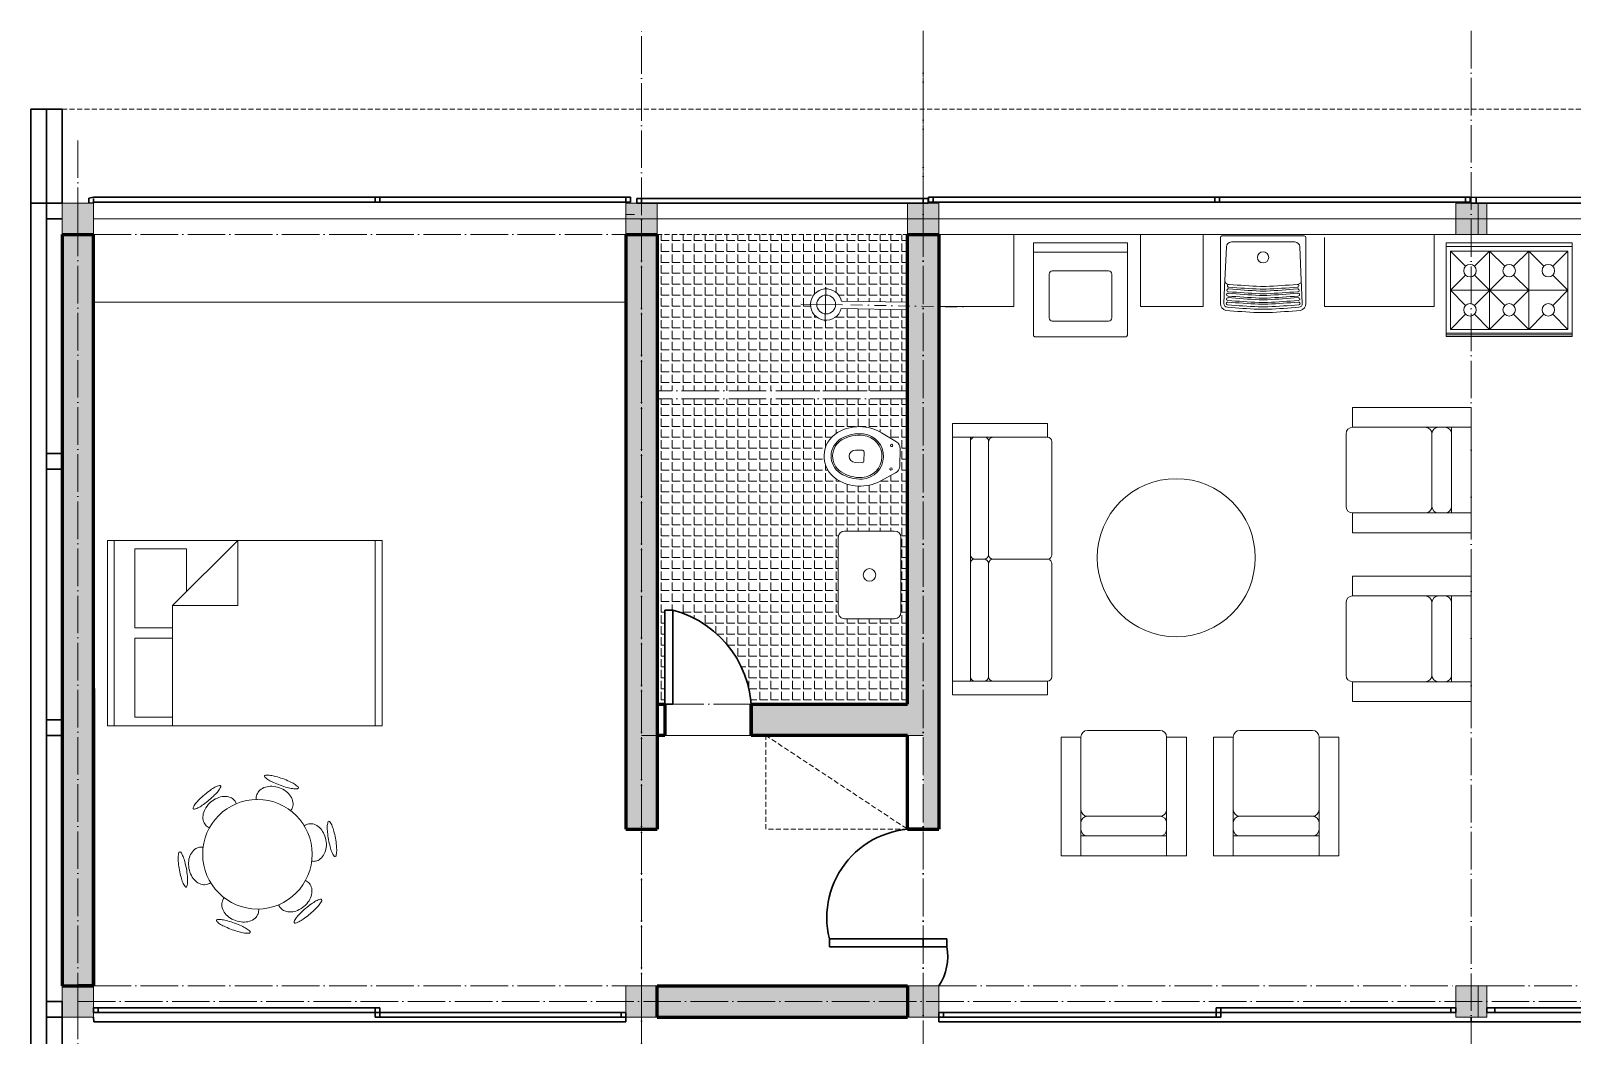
# Model space of a CAD drawing. Header units: millimetres. Extents: x 1561430 to 1571060, y 2338741 to 2341810.
# Drawn here: x 1565281 to 1566265, y 2339992 to 2340634 of the extents above; entities that cross this region are included whole.
import ezdxf

# ---------------------------------------------------------------- set-up
doc = ezdxf.new("R2010")
doc.units = ezdxf.units.MM
for name, pattern in [('ACAD_ISO04W100', [30, 24, -3, 0, -3]), ('HIDDEN2', [4.7625, 3.175, -1.5875]), ('TRAÇOPONTO', [1, 0.5, -0.25, 0, -0.25])]:
    doc.linetypes.add(name, pattern=pattern)
doc.layers.get('0').update_dxf_attribs({"lineweight": 9})
for name, color, linetype, lineweight in [('EIXOS', 251, 'ACAD_ISO04W100', 9), ('HACH_SÓLIDA', 252, 'Continuous', 9), ('LINHA FINA', 1, 'Continuous', 9), ('LINHA GROSSA', 6, 'Continuous', 60), ('LINHA MÉDIA', 3, 'Continuous', 30), ('MOBILIARIO', 13, 'Continuous', 9), ('Mobiliário', 15, 'Continuous', 9), ('PROJEÇÃO', 30, 'HIDDEN2', 9)]:
    doc.layers.add(name, color=color, linetype=linetype, lineweight=lineweight)
doc.layers.add('HACH_LINHAS', color=8, linetype='Continuous')
pattern_1 = [(0, (10201, 1963.714), (55.88, 25.4), [381, -50.8, 127, -25.4]), (0, (10234.783, 1976.414), (-25.4, 33.782), [76.2, -8.382, 152.4, -19.05]), (0, (10213.701, 1985.304), (132.08, 17.018), [203.2, -35.56, 101.6, -25.4])]
pattern_2 = [(90, (10201, 1963.7), (-304.8, 304.8), [304.8, -304.8]), (90, (10251.8, 1963.7), (-304.8, 304.8), [304.8, -304.8]), (90, (10302.6, 1963.7), (-304.8, 304.8), [304.8, -304.8]), (90, (10353.4, 1963.7), (-304.8, 304.8), [304.8, -304.8]), (90, (10404.2, 1963.7), (-304.8, 304.8), [304.8, -304.8]), (90, (10455, 1963.7), (-304.8, 304.8), [304.8, -304.8]), (90, (10505.8, 1963.7), (-304.8, 304.8), [304.8, -304.8]), (0, (10201, 2268.5), (304.8, -304.8), [304.8, -304.8]), (0, (10201, 2319.3), (304.8, -304.8), [304.8, -304.8]), (0, (10201, 2370.1), (304.8, -304.8), [304.8, -304.8]), (0, (10201, 2420.9), (304.8, -304.8), [304.8, -304.8]), (0, (10201, 2471.7), (304.8, -304.8), [304.8, -304.8]), (0, (10201, 2522.5), (304.8, -304.8), [304.8, -304.8]), (0, (10201, 2573.3), (304.8, -304.8), [304.8, -304.8])]

# ---------------------------------------------------------------- blocks, each defined once
blk = doc.blocks.new('poltrona 80')
for p, q in [((156682.21, -26880.45), (156636, -26880.45)), ((156682.45, -26880.45), (156636, -26880.45)), ((156619.2, -26960.45), (156619.2, -26884.65)), ((156631.8, -26884.65), (156619.2, -26884.65)), ((156631.8, -26960.45), (156631.8, -26884.65)), ((156686.59, -26960.45), (156686.59, -26884.65)), ((156699.2, -26884.65), (156686.59, -26884.65)), ((156699.2, -26960.45), (156699.2, -26884.65)), ((156631.8, -26943.64), (156631.8, -26939.44)), ((156682.39, -26935.24), (156636, -26935.24)), ((156686.59, -26943.64), (156686.59, -26939.44)), ((156686.59, -26943.63), (156686.59, -26939.44)), ((156682.39, -26947.83), (156636, -26947.83)), ((156699.2, -26960.45), (156619.2, -26960.45))]:
    blk.add_line(p, q)
blk.add_lwpolyline([(156631.8, -26947.84), (156686.59, -26947.84)])
for centre, start, end in [((156636, -26884.65), 90, 180), ((156682.39, -26884.65), 0, 90), ((156636, -26931.04), 180, 270), ((156636, -26931.04), 180, 270), ((156682.39, -26931.04), 270, 0), ((156636, -26939.44), 90, 180), ((156682.39, -26939.44), 0, 90), ((156636, -26943.64), 180, 270), ((156682.39, -26943.63), 270, 0)]:
    blk.add_arc(centre, 4.2, start, end)
blk = doc.blocks.new('sofa 300')
for p, q in [((0, 300), (-105, 300)), ((-105, 285), (-105, 300)), ((0, 0), (0, 300)), ((-110, 239.7), (-110, 280)), ((-110, 260), (-110, 280)), ((-110, 154.8), (-110, 279.7)), ((-110, 154.7), (-110, 279.7)), ((-45, 285), (-105, 285)), ((0, 285), (-105, 285)), ((-40, 154.9), (-40, 280.3)), ((-40, 260.2), (-40, 280)), ((0, 285), (-35, 285)), ((-20, 15), (-20, 285)), ((-20, 260), (-20, 280)), ((-20, 154.7), (-20, 279.7)), ((-110, 20.1), (-110, 145.2)), ((-110, 20.1), (-110, 145.2)), ((-105, 150), (-106.4, 150)), ((-44.9, 150), (-104.9, 150)), ((-44.9, 150), (-104.9, 150)), ((-40, 19.6), (-40, 145)), ((-25, 149.9), (-35, 149.9)), ((-24, 149.8), (-25, 149.9)), ((-20, 20.1), (-20, 145.2)), ((0, 0), (0, 30.1)), ((-20, 15), (-105, 15.1)), ((-105, 0), (-105, 15.1)), ((0, 0), (-105, 0)), ((-20, 15), (-20, 15.1)), ((-20, 15), (0, 15))]:
    blk.add_line(p, q)
for centre, start, end in [((-105, 280), 90, 180), ((-45, 280), 0, 90), ((-35, 280), 90, 180), ((-25, 280), 0, 90), ((-105, 154.8), 180, 253.8665), ((-45, 155), 270, 0), ((-35, 154.9), 180, 270), ((-25, 154.7), 282.0533, 0), ((-105, 145.2), 106.1335, 180), ((-45, 145), 0, 90), ((-35, 145), 90, 180), ((-25, 144.9), 0, 90), ((-105, 20.1), 180, 270), ((-45, 20.2), 270, 0), ((-35, 19.6), 180, 246.5874), ((-25, 19.9), 270, 0)]:
    blk.add_arc(centre, 5, start, end)
blk = doc.blocks.new('RECTANG')
for p, q in [((1, 1), (0, 1)), ((0, 1), (0, 0)), ((1, 0), (1, 1)), ((0, 0), (1, 0))]:
    blk.add_line(p, q)
blk = doc.blocks.new('Cama de casal-PB')
for p, q in [((-0.6858, 1.9812), (0.6858, 1.9812)), ((-0.2032, 0.4826), (-0.6858, 0.9652)), ((0.6858, 0.0508), (-0.6858, 0.0508))]:
    blk.add_line(p, q)
for points in [[(-0.6858, 0.9652), (-0.2032, 0.9652), (-0.2032, 0.4826), (0.6858, 0.4826)], [(-0.3048, 0.5842), (-0.6223, 0.5842), (-0.6223, 0.2032), (-0.0381, 0.2032), (-0.0381, 0.4826)], [(0.0381, 0.4826), (0.0381, 0.2032), (0.6223, 0.2032), (0.6223, 0.4826)]]:
    blk.add_lwpolyline(points)
at = {"xscale": 2.032, "yscale": 1.3716, "zscale": 2.032, "rotation": 270}
blk.add_blockref('RECTANG', (-0.6858, 2.032), dxfattribs=at)
blk = doc.blocks.new('Vaso01-PB')
for points in [[(-5.59, 0, 0), (5.59, 0, 0)], [(-9.94, -2.53, 0), (-15.4, -12.13, 0)], [(9.94, -2.53, 0), (15.4, -12.13, 0)], [(-4, -28.5, 0), (-4, -24, 0)], [(-3, -23, 0), (3, -23, 0)], [(4, -28.5, 0), (4, -24, 0)]]:
    blk.add_polyline3d(points)
for centre, radius, start, end in [((-5.59, -5), 5, 90.09591, 150.36487), ((5.59, -5), 5, 29.63513, 89.90409), ((-7.5, -5.5), 0.75, 90, 270), ((-7.5, -5.5), 0.75, 270, 90), ((7.5, -5.5), 0.75, 90, 270), ((7.5, -5.5), 0.75, 270, 90), ((8.5, -25.73), 27.5, 150.36476, 211.78792), ((0, -24.97), 14.47, 5.15423, 174.84577), ((0, -24.97), 13.47, 5.15422, 174.84578), ((-8.5, -25.73), 27.5, 328.21244, 29.63485), ((8.5, -25.73), 23, 174.84552, 211.78669), ((8.5, -25.73), 22, 174.84745, 211.79051), ((-3, -24), 1, 89.10976, 180.01537), ((0, -28.5), 4, 180, 0), ((3, -24), 1, 0.00133, 89.99867), ((-8.5, -25.73), 22, 328.20949, 5.15255), ((-8.5, -25.73), 23, 328.21331, 5.15448), ((0, -31), 13, 211.78875, 328.21125), ((0, -31), 12, 211.78864, 328.21136), ((0, -31), 17.5, 211.78851, 328.21149)]:
    blk.add_arc(centre, radius, start, end)
blk = doc.blocks.new('Pia01-PB')
for p, q in [((-28.01, -4.04), (-28.01, -36.04)), ((-24.01, -0.04), (23.99, -0.04)), ((27.99, -36.04), (27.99, -4.04)), ((-24.01, -40.04), (23.99, -40.04))]:
    blk.add_line(p, q)
blk.add_circle((-0.01, -20.04), 4)
for centre, start, end in [((-24.01, -4.04), 90, 180), ((23.99, -4.04), 360, 90), ((-24.01, -36.04), 180, 270), ((23.99, -36.04), 270, 360)]:
    blk.add_arc(centre, 4, start, end)
blk = doc.blocks.new('Mesa6Lug-PB')
for points in [[(18.8, 156.1, 0.086763), (19.6, 160.7, 0.127849), (17.9, 167.3, 0.106203), (12.5, 173.4, 0.08531), (4.9, 177.2, 0.074769), (-4.6, 178.7, 0.074769), (-14.2, 177.2, 0.08531), (-21.8, 173.4, 0.106203), (-27.1, 167.3, 0.127849), (-28.9, 160.7, 0.115384), (-27.5, 154.7, 0.115384)], [(-49.6, 141, 0.086763), (-53.1, 144, 0.127849), (-59.7, 145.8, 0.106203), (-67.7, 144.2, 0.08531), (-74.8, 139.6, 0.074769), (-80.8, 132, 0.074769), (-84.4, 123, 0.08531), (-84.8, 114.5, 0.106203), (-82.2, 106.8, 0.127849), (-77.4, 102, 0.115384), (-71.5, 100.2, 0.115384)], [(66, 104.4, 0.086763), (70.4, 106, 0.127849), (75.3, 110.8, 0.106203), (77.9, 118.5, 0.08531), (77.4, 127, 0.074769), (73.9, 136, 0.074769), (67.9, 143.6, 0.08531), (60.8, 148.2, 0.106203), (52.8, 149.8, 0.127849), (46.2, 148, 0.115384), (41.7, 143.8, 0.115384)], [(-70.7, 74.2, 0.086763), (-75.1, 72.6, 0.127849), (-79.9, 67.9, 0.106203), (-82.5, 60.1, 0.08531), (-82.1, 51.7, 0.074769), (-78.5, 42.7, 0.074769), (-72.5, 35.1, 0.08531), (-65.4, 30.5, 0.106203), (-57.4, 28.9, 0.127849), (-50.8, 30.7, 0.115384), (-46.3, 34.9, 0.115384)], [(44.9, 37.7, 0.086763), (48.5, 34.7, 0.127849), (55.1, 32.9, 0.106203), (63.1, 34.5, 0.08531), (70.2, 39.1, 0.074769), (76.2, 46.7, 0.074769), (79.7, 55.7, 0.08531), (80.2, 64.1, 0.106203), (77.6, 71.9, 0.127849), (72.7, 76.7, 0.115384), (66.8, 78.4, 0.115384)], [(-23.4, 22.6, 0.086763), (-24.2, 18, 0.127849), (-22.5, 11.4, 0.106203), (-17.1, 5.3, 0.08531), (-9.6, 1.4, 0.074769), (0, 0, 0.074769), (9.6, 1.4, 0.08531), (17.1, 5.3, 0.106203), (22.5, 11.4, 0.127849), (24.2, 18, 0.115384), (22.8, 24, 0.115384)]]:
    blk.add_lwpolyline(points, format="xyb")
for points in [[(-4.6, 191, 0.020325), (-14.1, 190.6, 0.028236), (-20.8, 189.7, 0.062357), (-26.7, 187.7, 0.289583), (-27.5, 186.5, 0.289583), (-26.7, 185.3, 0.062357), (-20.8, 183.3, 0.028236), (-14.1, 182.4, 0.020325), (-4.6, 182, 0.020325), (4.8, 182.4, 0.028236), (11.5, 183.3, 0.062357), (17.5, 185.3, 0.289583), (18.3, 186.5, 0.289583), (17.5, 187.7, 0.062357), (11.5, 189.7, 0.028236), (4.8, 190.6, 0.020325)], [(84.6, 142.2, 0.020325), (79.5, 150.2, 0.028236), (75.3, 155.5, 0.062357), (70.7, 159.7, 0.289583), (69.2, 159.7, 0.289583), (68.6, 158.5, 0.062357), (69.8, 152.3, 0.028236), (72.4, 146, 0.020325), (76.8, 137.7, 0.020325), (81.8, 129.7, 0.028236), (86, 124.3, 0.062357), (90.7, 120.2, 0.289583), (92.1, 120.1, 0.289583), (92.8, 121.4, 0.062357), (91.5, 127.5, 0.028236), (89, 133.8, 0.020325)], [(-91.5, 138.2, 0.020325), (-95.9, 129.8, 0.028236), (-98.5, 123.5, 0.062357), (-99.7, 117.4, 0.289583), (-99.1, 116.1, 0.289583), (-97.6, 116.2, 0.062357), (-93, 120.3, 0.028236), (-88.8, 125.7, 0.020325), (-83.7, 133.7, 0.020325), (-79.3, 142, 0.028236), (-76.8, 148.3, 0.062357), (-75.5, 154.4, 0.289583), (-76.2, 155.7, 0.289583), (-77.6, 155.7, 0.062357), (-82.3, 151.5, 0.028236), (-86.5, 146.1, 0.020325)], [(86.9, 40.5, 0.020325), (91.3, 48.9, 0.028236), (93.8, 55.2, 0.062357), (95.1, 61.3, 0.289583), (94.4, 62.6, 0.289583), (93, 62.5, 0.062357), (88.3, 58.4, 0.028236), (84.1, 53, 0.020325), (79.1, 45, 0.020325), (74.7, 36.6, 0.028236), (72.1, 30.3, 0.062357), (70.9, 24.2, 0.289583), (71.5, 22.9, 0.289583), (73, 23, 0.062357), (77.7, 27.2, 0.028236), (81.8, 32.5, 0.020325)], [(-89.2, 36.5, 0.020325), (-84.1, 28.5, 0.028236), (-80, 23.1, 0.062357), (-75.3, 19, 0.289583), (-73.9, 18.9, 0.289583), (-73.2, 20.2, 0.062357), (-74.5, 26.3, 0.028236), (-77, 32.6, 0.020325), (-81.4, 41, 0.020325), (-86.5, 49, 0.028236), (-90.6, 54.4, 0.062357), (-95.3, 58.5, 0.289583), (-96.7, 58.6, 0.289583), (-97.4, 57.3, 0.062357), (-96.1, 51.2, 0.028236), (-93.6, 44.9, 0.020325)], [(0, -12.3, 0.020325), (9.4, -11.9, 0.028236), (16.2, -11, 0.062357), (22.1, -9.1, 0.289583), (22.9, -7.8, 0.289583), (22.1, -6.6, 0.062357), (16.2, -4.6, 0.028236), (9.4, -3.7, 0.020325), (0, -3.3, 0.020325), (-9.4, -3.7, 0.028236), (-16.2, -4.6, 0.062357), (-22.1, -6.6, 0.289583), (-22.9, -7.8, 0.289583), (-22.1, -9.1, 0.062357), (-16.2, -11, 0.028236), (-9.4, -11.9, 0.020325)]]:
    blk.add_lwpolyline(points, format="xyb", close=True)
blk.add_circle((-2.3, 89.3), 70)
blk = doc.blocks.new('Chuveiro-PB')
for p, q in [((54.39, 10.79), (54.39, -10.79)), ((43.6, 0), (70.18, 0))]:
    blk.add_line(p, q)
at = {"linetype": 'ByBlock'}
for p, q in [((2, 2.4), (44.29, 2.4)), ((2, -2.4), (2, 2.4)), ((44.29, -2.4), (2, -2.4))]:
    blk.add_line(p, q, dxfattribs=at)
at = {"color": 252, "linetype": 'TRAÇOPONTO', "ltscale": 15}
blk.add_line((38.31, 0), (-34.14, 0), dxfattribs=at)
blk.add_circle((54, 0), 6)
at = {"linetype": 'ByBlock'}
blk.add_arc((54, 0), 10, 193.88654, 166.11346, dxfattribs=at)
blk = doc.blocks.new('Fogão04-PB')
for p, q in [((40.25, 30.66), (-40.25, 30.66)), ((-40.25, 30.66), (-40.25, -29.34)), ((40.25, 30.66), (40.25, -29.34)), ((40.25, 30.66), (40.25, -29.34)), ((40.25, 28.16), (-40.25, 28.16)), ((-37.5, 25.3), (-37.5, -24.7)), ((37.5, 25.3), (-37.5, 25.3)), ((-37.5, 25.3), (-27.83, 15.62)), ((-22.17, 15.62), (-12.5, 25.3)), ((-12.5, 25.3), (-12.5, -24.7)), ((-12.5, 25.3), (-2.83, 15.62)), ((12.5, 25.3), (2.83, 15.62)), ((12.5, 25.3), (12.5, -24.7)), ((12.5, 25.3), (12.5, -24.7)), ((12.5, 25.3), (22.17, 15.62)), ((37.5, 25.3), (27.83, 15.62)), ((37.5, 25.3), (37.5, -24.7)), ((-37.5, 0.3), (-27.83, 9.97)), ((-2.83, 9.97), (-22.17, -9.38)), ((-22.17, 9.97), (-2.83, -9.38)), ((2.83, 9.97), (12.5, 0.3)), ((27.83, 9.97), (37.5, 0.3)), ((37.5, 0.3), (-37.5, 0.3)), ((-27.83, -9.38), (-37.5, 0.3)), ((12.5, 0.3), (2.83, -9.38)), ((37.5, 0.3), (27.83, -9.38)), ((-27.83, -15.03), (-37.5, -24.7)), ((-12.5, -24.7), (-22.17, -15.03)), ((-2.83, -15.03), (-12.5, -24.7)), ((2.83, -15.03), (12.5, -24.7)), ((22.17, -15.03), (12.5, -24.7)), ((27.83, -15.03), (37.5, -24.7)), ((40.25, -27.2), (-40.25, -27.2)), ((40.25, -28.2), (-40.25, -28.2)), ((40.25, -29.34), (-40.25, -29.34)), ((37.5, -24.7), (-37.5, -24.7))]:
    blk.add_line(p, q)
for centre in [(-25, 12.8), (0, 12.8), (25, 12.8), (-25, -12.2), (0, -12.2), (25, -12.2)]:
    blk.add_circle(centre, 4)
blk = doc.blocks.new('Máq-Lavar02-PB')
for p, q in [((30, 50.1), (-30, 50.1)), ((-30, 50.1), (-30, -8.9)), ((30, -8.9), (30, 50.1)), ((-30, 44.1), (30, 44.1)), ((-20, 30.1), (-20, 2.1)), ((18, 32.1), (-18, 32.1)), ((20, 2.1), (20, 30.1)), ((-18, 0.1), (18, 0.1)), ((-29, -9.9), (29, -9.9))]:
    blk.add_line(p, q)
for centre, radius, start, end in [((-18, 30.1), 2, 90, 180), ((18, 30.1), 2, 0, 90), ((-18, 2.1), 2, 180, 270), ((18, 2.1), 2, 270, 0), ((-29, -8.9), 1, 180, 270), ((29, -8.9), 1, 270, 0)]:
    blk.add_arc(centre, radius, start, end)
blk = doc.blocks.new('Tanque02-PB')
for p, q in [((-27.69, -43.28), (-27.69, -1.05)), ((-26.69, -0.05), (25.91, -0.05)), ((-23.83, -6.9), (-24.77, -28.5)), ((-20.69, -3.89), (19.91, -3.89)), ((23.06, -6.9), (24, -28.5)), ((26.91, -43.28), (26.91, -1.05)), ((-24.96, -32.83), (-24.76, -28.22)), ((24.18, -32.83), (23.98, -28.22)), ((-24.96, -32.83), (-25.41, -43.14)), ((-22.06, -31.01), (-22.62, -30.96)), ((-2.68, -38), (-0.39, -38)), ((-2.56, -36.96), (-0.39, -36.96)), ((-2.37, -35.23), (-0.39, -35.23)), ((-2.24, -34.05), (-0.39, -34.05)), ((-2.05, -32.32), (-0.39, -32.32)), ((1.27, -32.32), (-0.39, -32.32)), ((1.46, -34.05), (-0.39, -34.05)), ((1.59, -35.23), (-0.39, -35.23)), ((1.78, -36.96), (-0.39, -36.96)), ((1.9, -38), (-0.39, -38)), ((21.28, -31.01), (21.84, -30.96)), ((24.18, -32.83), (24.63, -43.14)), ((-3.89, -49), (-0.37, -49)), ((-3.66, -46.89), (-0.37, -46.89)), ((-3.49, -45.33), (-0.39, -45.33)), ((-3.3, -43.61), (-0.39, -43.61)), ((-3.18, -42.52), (-0.39, -42.52)), ((-2.98, -40.77), (-0.39, -40.77)), ((-2.87, -39.72), (-0.39, -39.72)), ((2.88, -46.89), (-0.4, -46.89)), ((3.11, -49), (-0.4, -49)), ((2.09, -39.72), (-0.39, -39.72)), ((2.2, -40.77), (-0.39, -40.77)), ((2.4, -42.52), (-0.39, -42.52)), ((2.52, -43.61), (-0.39, -43.61)), ((2.71, -45.33), (-0.39, -45.33))]:
    blk.add_line(p, q)
for centre, radius, start, end in [((-26.69, -1.05), 1, 90, 180), ((-20.69, -7.04), 3.15, 90, 177.50846), ((19.91, -7.04), 3.15, 2.49154, 90), ((25.91, -1.05), 1, 0, 90), ((-0.39, -13.73), 3.58, 90, 270), ((-0.39, -13.73), 3.58, 270, 90), ((-22.42, -28.61), 2.36, 177.50846, 264.99534), ((21.64, -28.61), 2.36, 275.00466, 2.49154), ((-22.83, -37.54), 0.898, 69.82092, 280.88009), ((-22.61, -34.77), 0.9, 69.46501, 281.236), ((-22.35, -31.86), 0.893, 97.87451, 279.63935), ((29.97, 608.72), 649.28, 265.3505, 267.10115), ((29.97, 608.72), 647.54, 265.3505, 267.1103), ((29.97, 608.72), 646.5, 265.3505, 267.11586), ((29.97, 608.72), 644.76, 265.3505, 267.12509), ((29.97, 608.72), 643.57, 265.3505, 267.13146), ((29.97, 608.72), 641.84, 265.3505, 267.14088), ((-30.75, 608.72), 641.84, 272.85912, 274.6495), ((-30.75, 608.72), 643.57, 272.86854, 274.6495), ((-30.75, 608.72), 644.76, 272.87491, 274.6495), ((-30.75, 608.72), 646.5, 272.88414, 274.6495), ((-30.75, 608.72), 647.54, 272.8897, 274.6495), ((-30.75, 608.72), 649.28, 272.89885, 274.6495), ((21.57, -31.86), 0.893, 260.36065, 82.12549), ((21.83, -34.77), 0.9, 258.764, 110.53499), ((22.05, -37.54), 0.898, 259.11991, 110.17908), ((-23.17, -43.23), 4.52, 179.45329, 257.40843), ((-23.05, -43.24), 2.36, 177.50846, 265.3505), ((29.97, 608.72), 658.59, 265.28579, 267.05276), ((-23.09, -43.17), 0.867, 82.27369, 268.42731), ((-22.95, -40.33), 0.889, 76.44679, 274.25421), ((29.97, 608.72), 656.47, 265.3505, 267.06364), ((29.97, 608.72), 654.91, 265.3505, 267.07172), ((29.97, 608.72), 653.18, 265.3505, 267.08071), ((29.97, 608.72), 652.08, 265.3505, 267.08643), ((29.97, 608.72), 650.32, 265.3505, 267.09563), ((-30.75, 608.72), 650.32, 272.90437, 274.6495), ((-30.75, 608.72), 652.08, 272.91357, 274.6495), ((-30.75, 608.72), 653.18, 272.91929, 274.6495), ((-30.75, 608.72), 654.91, 272.92828, 274.6495), ((-30.75, 608.72), 656.47, 272.93636, 274.6495), ((-30.75, 608.72), 658.59, 272.94724, 274.71421), ((22.18, -40.33), 0.889, 265.74579, 103.55321), ((22.32, -43.17), 0.867, 271.57269, 97.72631), ((22.27, -43.24), 2.36, 274.6495, 2.49154), ((22.39, -43.23), 4.52, 282.59157, 0.54671)]:
    blk.add_arc(centre, radius, start, end)

msp = doc.modelspace()

# ---------------------------------------------------------------- hatches: boundary and pattern name
at = {"layer": 'EIXOS'}
h = msp.add_hatch(dxfattribs=at)
h.set_pattern_fill('AR-PARQ1', color=256)
h.set_pattern_definition(pattern_2)
h.paths.add_polyline_path([(1566211, 2340513.71), (1566211, 2340523.71), (1566201, 2340523.71), (1566191, 2340523.71), (1566191, 2340513.71), (1566191, 2340503.71), (1566211, 2340503.71)])
at = {"layer": 'HACH_LINHAS'}
h = msp.add_hatch(color=256, dxfattribs=at)
h.dxf.hatch_style = 1
h.paths.add_polyline_path([(1565321, 2340503.71), (1565311, 2340503.71), (1565311, 2340023.71), (1565321, 2340023.71)])
h.paths.add_polyline_path([(1565311, 2340503.71), (1565301, 2340503.71), (1565301, 2340023.71), (1565311, 2340023.71)])
h.paths.add_polyline_path([(1565671, 2340503.71), (1565661, 2340503.71), (1565661, 2340123.71), (1565671, 2340123.71)])
h.paths.add_polyline_path([(1565681, 2340503.71), (1565671, 2340503.71), (1565671, 2340183.71), (1565681, 2340183.71)])
h.paths.add_polyline_path([(1565851, 2340457.73), (1565841, 2340457.92), (1565841, 2340203.71), (1565741, 2340203.71, -0.037262), (1565741, 2340193.71), (1565741, 2340183.71), (1565841, 2340183.71), (1565851, 2340183.71)])
h.paths.add_polyline_path([(1565861, 2340457.54), (1565851, 2340457.73), (1565851, 2340123.71), (1565861, 2340123.71)])
h.paths.add_polyline_path([(1565851, 2340503.71), (1565841, 2340503.71), (1565841, 2340457.92), (1565851, 2340457.73)])
h.paths.add_polyline_path([(1565861, 2340503.71), (1565851, 2340503.71), (1565851, 2340457.73), (1565861, 2340457.54)])
h = msp.add_hatch(color=256, dxfattribs=at)
h.dxf.hatch_style = 1
h.paths.add_polyline_path([(1565681, 2340183.71), (1565671, 2340183.71), (1565671, 2340123.71), (1565681, 2340123.71)])
h = msp.add_hatch(color=256, dxfattribs=at)
h.dxf.hatch_style = 1
h.paths.add_polyline_path([(1565841, 2340023.71), (1565681, 2340023.71), (1565681, 2340013.71), (1565841, 2340013.71)])
h.paths.add_polyline_path([(1565841, 2340013.71), (1565681, 2340013.71), (1565681, 2340003.71), (1565841, 2340003.71)])
h.paths.add_polyline_path([(1566741, 2340013.71), (1566581, 2340013.71), (1566581, 2340003.71), (1566741, 2340003.71)])
h.paths.add_polyline_path([(1566741, 2340023.71), (1566581, 2340023.71), (1566581, 2340013.71), (1566741, 2340013.71)])
at = {"layer": 'HACH_SÓLIDA'}
h = msp.add_hatch(color=256, dxfattribs=at)
h.dxf.hatch_style = 1
h.paths.add_polyline_path([(1565311, 2340513.71), (1565311, 2340523.71), (1565301, 2340523.71), (1565301, 2340513.71), (1565301, 2340503.71), (1565311, 2340503.71)])
h.paths.add_polyline_path([(1565321, 2340513.71), (1565321, 2340523.71), (1565311, 2340523.71), (1565311, 2340513.71), (1565311, 2340503.71), (1565321, 2340503.71)])
h.paths.add_polyline_path([(1565671, 2340523.71), (1565668, 2340523.71), (1565661, 2340523.71), (1565661, 2340513.71), (1565661, 2340503.71), (1565671, 2340503.71)])
h.paths.add_polyline_path([(1565681, 2340513.71), (1565681, 2340523.71), (1565671, 2340523.71), (1565671, 2340503.71), (1565681, 2340503.71)])
h.paths.add_polyline_path([(1565311, 2340013.71), (1565311, 2340023.71), (1565301, 2340023.71), (1565301, 2340013.71), (1565301, 2340003.71), (1565311, 2340003.71)])
h = msp.add_hatch(dxfattribs=at)
h.set_pattern_fill('AR-RROOF', color=256)
h.set_pattern_definition(pattern_1)
h.paths.add_polyline_path([(1565671, 2340513.71), (1565661, 2340513.71), (1565661, 2340503.71), (1565671, 2340503.71)])
h.paths.add_polyline_path([(1565681, 2340513.71), (1565671, 2340513.71), (1565671, 2340503.71), (1565681, 2340503.71)])
h.paths.add_polyline_path([(1565671, 2340523.71), (1565668, 2340523.71), (1565661, 2340523.71), (1565661, 2340513.71), (1565671, 2340513.71)])
h = msp.add_hatch(dxfattribs=at)
h.set_pattern_fill('AR-RROOF', color=256)
h.set_pattern_definition(pattern_1)
h.paths.add_polyline_path([(1565671, 2340513.71), (1565661, 2340513.71), (1565661, 2340503.71), (1565671, 2340503.71)])
h.paths.add_polyline_path([(1565681, 2340513.71), (1565671, 2340513.71), (1565671, 2340503.71), (1565681, 2340503.71)])
h.paths.add_polyline_path([(1565671, 2340523.71), (1565668, 2340523.71), (1565661, 2340523.71), (1565661, 2340513.71), (1565671, 2340513.71)])
h = msp.add_hatch(dxfattribs=at)
h.set_pattern_fill('AR-RROOF', color=256)
h.set_pattern_definition(pattern_1)
h.paths.add_polyline_path([(1565671, 2340523.71), (1565661, 2340523.71), (1565661, 2340513.71), (1565671, 2340513.71)])
h.paths.add_polyline_path([(1565681, 2340513.71), (1565671, 2340513.71), (1565671, 2340503.71), (1565681, 2340503.71)])
h.paths.add_polyline_path([(1565671, 2340513.71), (1565661, 2340513.71), (1565661, 2340503.71), (1565671, 2340503.71)])
h = msp.add_hatch(dxfattribs=at)
h.set_pattern_fill('AR-RROOF', color=256)
h.set_pattern_definition(pattern_1)
h.paths.add_polyline_path([(1565671, 2340513.71), (1565661, 2340513.71), (1565661, 2340503.71), (1565671, 2340503.71)])
h.paths.add_polyline_path([(1565681, 2340513.71), (1565671, 2340513.71), (1565671, 2340503.71), (1565681, 2340503.71)])
h.paths.add_polyline_path([(1565671, 2340523.71), (1565668, 2340523.71), (1565661, 2340523.71), (1565661, 2340513.71), (1565671, 2340513.71)])
h = msp.add_hatch(dxfattribs=at)
h.set_pattern_fill('AR-RROOF', color=256)
h.set_pattern_definition(pattern_1)
h.paths.add_polyline_path([(1565671, 2340523.71), (1565668, 2340523.71), (1565661, 2340523.71), (1565661, 2340513.71), (1565671, 2340513.71)])
h = msp.add_hatch(dxfattribs=at)
h.set_pattern_fill('AR-PARQ1', color=256)
h.set_pattern_definition(pattern_2)
h.paths.add_polyline_path([(1565851, 2340523.71), (1565841, 2340523.71), (1565841, 2340513.71), (1565851, 2340513.71)])
h.paths.add_polyline_path([(1565851, 2340513.71), (1565841, 2340513.71), (1565841, 2340503.71), (1565851, 2340503.71)])
h.paths.add_polyline_path([(1565861, 2340513.71), (1565851, 2340513.71), (1565851, 2340503.71), (1565861, 2340503.71)])
h.paths.add_polyline_path([(1565861, 2340523.71), (1565851, 2340523.71), (1565851, 2340513.71), (1565861, 2340513.71)])
h.paths.add_polyline_path([(1565671, 2340523.71), (1565668, 2340523.71), (1565661, 2340523.71), (1565661, 2340513.71), (1565671, 2340513.71)])
h.paths.add_polyline_path([(1565681, 2340023.71), (1565671, 2340023.71), (1565671, 2340013.71), (1565681, 2340013.71)])
h.paths.add_polyline_path([(1565681, 2340013.71), (1565671, 2340013.71), (1565671, 2340003.71), (1565681, 2340003.71)])
h.paths.add_polyline_path([(1565671, 2340013.71), (1565661, 2340013.71), (1565661, 2340003.71), (1565671, 2340003.71)])
h.paths.add_polyline_path([(1565671, 2340023.71), (1565661, 2340023.71), (1565661, 2340013.71), (1565671, 2340013.71)])
h.paths.add_polyline_path([(1565851, 2340023.71), (1565841, 2340023.71), (1565841, 2340013.71), (1565851, 2340013.71)])
h.paths.add_polyline_path([(1565861, 2340023.71), (1565851, 2340023.71), (1565851, 2340013.71), (1565861, 2340013.71)])
h.paths.add_polyline_path([(1565861, 2340013.71), (1565851, 2340013.71), (1565851, 2340003.71), (1565861, 2340003.71), (1565861, 2340006.71)])
h.paths.add_polyline_path([(1565851, 2340013.71), (1565841, 2340013.71), (1565841, 2340003.71), (1565851, 2340003.71)])
h.paths.add_polyline_path([(1566211, 2340023.71), (1566201, 2340023.71), (1566201, 2340013.71), (1566211, 2340013.71)])
h.paths.add_polyline_path([(1566201, 2340023.71), (1566191, 2340023.71), (1566191, 2340013.71), (1566201, 2340013.71)])
h.paths.add_polyline_path([(1566201, 2340006.71), (1566191, 2340006.71), (1566191, 2340003.71), (1566201, 2340003.71)])
h.paths.add_polyline_path([(1566201, 2340013.71), (1566191, 2340013.71), (1566191, 2340009.71), (1566201, 2340009.71)])
h = msp.add_hatch(color=256, dxfattribs=at)
h.dxf.hatch_style = 1
h.paths.add_polyline_path([(1565681, 2340023.71), (1565671, 2340023.71), (1565671, 2340013.71), (1565681, 2340013.71)])
h.paths.add_polyline_path([(1565671, 2340023.71), (1565661, 2340023.71), (1565661, 2340013.71), (1565671, 2340013.71)])
h.paths.add_polyline_path([(1565671, 2340013.71), (1565661, 2340013.71), (1565661, 2340003.71), (1565671, 2340003.71)])
h.paths.add_polyline_path([(1565681, 2340013.71), (1565671, 2340013.71), (1565671, 2340003.71), (1565681, 2340003.71)])
h.paths.add_polyline_path([(1565851, 2340013.71), (1565841, 2340013.71), (1565841, 2340003.71), (1565851, 2340003.71)])
h.paths.add_polyline_path([(1565851, 2340023.71), (1565841, 2340023.71), (1565841, 2340013.71), (1565851, 2340013.71)])
h.paths.add_polyline_path([(1565861, 2340023.71), (1565851, 2340023.71), (1565851, 2340013.71), (1565861, 2340013.71)])
h.paths.add_polyline_path([(1565861, 2340006.71), (1565861, 2340013.71), (1565851, 2340013.71), (1565851, 2340003.71), (1565861, 2340003.71)])
h.paths.add_polyline_path([(1566211, 2340023.71), (1566201, 2340023.71), (1566201, 2340013.71), (1566211, 2340013.71)])
h.paths.add_polyline_path([(1566211, 2340013.71), (1566201, 2340013.71), (1566201, 2340003.71), (1566211, 2340003.71)])
h.paths.add_polyline_path([(1566201, 2340013.71), (1566191, 2340013.71), (1566191, 2340003.71), (1566201, 2340003.71)])
h.paths.add_polyline_path([(1566201, 2340023.71), (1566191, 2340023.71), (1566191, 2340013.71), (1566201, 2340013.71)])
h.paths.add_polyline_path([(1566571, 2340023.71), (1566561, 2340023.71), (1566561, 2340013.71), (1566571, 2340013.71)])
h.paths.add_polyline_path([(1566581, 2340023.71), (1566571, 2340023.71), (1566571, 2340013.71), (1566581, 2340013.71)])
h.paths.add_polyline_path([(1566581, 2340013.71), (1566571, 2340013.71), (1566571, 2340003.71), (1566581, 2340003.71)])
h.paths.add_polyline_path([(1566571, 2340013.71), (1566561, 2340013.71), (1566561, 2340003.71), (1566571, 2340003.71)])
h.paths.add_polyline_path([(1566751, 2340013.71), (1566741, 2340013.71), (1566741, 2340003.71), (1566751, 2340003.71)])
h.paths.add_polyline_path([(1566761, 2340006.71), (1566761, 2340013.71), (1566751, 2340013.71), (1566751, 2340003.71), (1566761, 2340003.71)])
h.paths.add_polyline_path([(1566761, 2340023.71), (1566751, 2340023.71), (1566751, 2340013.71), (1566761, 2340013.71)])
h.paths.add_polyline_path([(1566751, 2340023.71), (1566741, 2340023.71), (1566741, 2340013.71), (1566751, 2340013.71)])
h.paths.add_polyline_path([(1567111, 2340023.71), (1567101, 2340023.71), (1567101, 2340013.71), (1567111, 2340013.71)])
h.paths.add_polyline_path([(1567111, 2340013.71), (1567101, 2340013.71), (1567101, 2340003.71), (1567111, 2340003.71)])
h.paths.add_polyline_path([(1567121, 2340013.71), (1567121, 2340023.71), (1567111, 2340023.71), (1567111, 2340013.71), (1567111, 2340003.71), (1567121, 2340003.71)])
h.paths.add_polyline_path([(1567121, 2340523.71), (1567111, 2340523.71), (1567111, 2340513.71), (1567121, 2340513.71)])
h.paths.add_polyline_path([(1567111, 2340523.71), (1567101, 2340523.71), (1567101, 2340513.71), (1567111, 2340513.71)])
h.paths.add_polyline_path([(1567111, 2340513.71), (1567101, 2340513.71), (1567101, 2340503.71), (1567111, 2340503.71)])
h.paths.add_polyline_path([(1567121, 2340513.71), (1567111, 2340513.71), (1567111, 2340503.71), (1567121, 2340503.71)])
h.paths.add_polyline_path([(1566751, 2340523.71), (1566748, 2340523.71), (1566741, 2340523.71), (1566741, 2340513.71), (1566741, 2340503.71), (1566751, 2340503.71)])
h.paths.add_polyline_path([(1566761, 2340513.71), (1566751, 2340513.71), (1566751, 2340503.71), (1566761, 2340503.71)])
h.paths.add_polyline_path([(1566761, 2340523.71), (1566753.98, 2340523.71), (1566753.98, 2340523.4), (1566751, 2340523.71), (1566751, 2340513.71), (1566761, 2340513.71)])
h.paths.add_polyline_path([(1566581, 2340523.71), (1566571, 2340523.71), (1566571, 2340513.71), (1566581, 2340513.71)])
h.paths.add_polyline_path([(1566581, 2340513.71), (1566571, 2340513.71), (1566571, 2340503.71), (1566581, 2340503.71)])
h.paths.add_polyline_path([(1566571, 2340523.71), (1566568, 2340523.71), (1566561, 2340523.71), (1566561, 2340513.71), (1566561, 2340503.71), (1566571, 2340503.71), (1566571, 2340513.71)])
h.paths.add_polyline_path([(1566201, 2340523.71), (1566191, 2340523.71), (1566191, 2340513.71), (1566191, 2340503.71), (1566201, 2340503.71)])
h.paths.add_polyline_path([(1566211, 2340513.71), (1566201, 2340513.71), (1566201, 2340503.71), (1566211, 2340503.71)])
h.paths.add_polyline_path([(1566211, 2340523.71), (1566201, 2340523.71), (1566201, 2340513.71), (1566211, 2340513.71)])
h.paths.add_polyline_path([(1565851, 2340523.71), (1565841, 2340523.71), (1565841, 2340503.71), (1565851, 2340503.71)])
h.paths.add_polyline_path([(1565861, 2340513.71), (1565861, 2340523.71), (1565851, 2340523.71), (1565851, 2340503.71), (1565861, 2340503.71)])
h = msp.add_hatch(dxfattribs=at)
h.set_pattern_fill('ANGLE', color=256)
h.set_pattern_definition([(0, (10201.001, 1963.714), (0, 6.985), [5.08, -1.905]), (90, (10201.001, 1963.714), (-6.985, 4e-16), [5.08, -1.905])])
h.paths.add_polyline_path([(1565841, 2340398.71), (1565681, 2340398.71), (1565681, 2340203.71), (1565686, 2340203.71), (1565686, 2340263.71), (1565691, 2340263.71, -0.320465), (1565741, 2340203.71), (1565841, 2340203.71)])
h.paths.add_polyline_path([(1565796.26, 2340377.15, -0.274609), (1565824.35, 2340376.94), (1565833.81, 2340371.22, -0.269213), (1565836.22, 2340366.82), (1565835.93, 2340355.64, -0.27011), (1565833.29, 2340351.35), (1565833.29, 2340351.35), (1565823.54, 2340346.14, -0.274603), (1565795.48, 2340347.41, -0.556748)], flags=16)
h.paths.add_polyline_path([(1565798.53, 2340373.26, -0.161489), (1565812.7, 2340376.25, -0.91999), (1565811.94, 2340347.43, -0.161534), (1565797.95, 2340351.17, -0.556774)], flags=0)
h.paths.add_polyline_path([(1565799.14, 2340372.46, -0.16117), (1565812.68, 2340375.25, -0.914016), (1565811.97, 2340348.44, -0.161434), (1565798.58, 2340351.95, -0.562775)], flags=0)
h.paths.add_polyline_path([(1565800.67, 2340314.2), (1565832.67, 2340314.2, -0.414214), (1565836.67, 2340310.2), (1565836.67, 2340262.2, -0.414214), (1565832.67, 2340258.2), (1565800.67, 2340258.2, -0.414214), (1565796.67, 2340262.2), (1565796.67, 2340310.2, -0.414214)], flags=16)
h.paths.add_polyline_path([(1565807.69, 2340365.97), (1565812.19, 2340365.85, -0.40967), (1565813.16, 2340364.84), (1565813, 2340358.82, -0.414214), (1565811.98, 2340357.85), (1565811.98, 2340357.85), (1565807.48, 2340357.97, -0.999992)], flags=0)
h.paths.add_polyline_path([(1565820.67, 2340286.2, -1), (1565812.67, 2340286.2, -1)], flags=0)
h.paths.add_polyline_path([(1565829.63, 2340353.89, -1), (1565831.13, 2340353.85, -1)], flags=0)
h.paths.add_polyline_path([(1565830.03, 2340368.88, -1), (1565831.52, 2340368.84, -1)], flags=0)
h.paths.add_polyline_path([(1565798.72, 2340461.12), (1565841, 2340460.32), (1565841, 2340503.71), (1565681, 2340503.71), (1565681, 2340403.71), (1565841, 2340403.71), (1565841, 2340455.52), (1565798.63, 2340456.32, -8.211554)])
h = msp.add_hatch(color=256, dxfattribs=at)
h.dxf.hatch_style = 1
h.paths.add_polyline_path([(1565321, 2340023.71), (1565311, 2340023.71), (1565311, 2340013.71), (1565321, 2340013.71)])
h.paths.add_polyline_path([(1565321, 2340013.71), (1565311, 2340013.71), (1565311, 2340003.71), (1565321, 2340003.71)])
h = msp.add_hatch(dxfattribs=at)
h.set_pattern_fill('AR-PARQ1', color=256)
h.set_pattern_definition(pattern_2)
h.paths.add_polyline_path([(1566211, 2340023.71), (1566201, 2340023.71), (1566201, 2340013.71), (1566211, 2340013.71)])
h = msp.add_hatch(dxfattribs=at)
h.set_pattern_fill('AR-PARQ1', color=256)
h.set_pattern_definition(pattern_2)
h.paths.add_polyline_path([(1566201, 2340013.71), (1566191, 2340013.71), (1566191, 2340009.71), (1566201, 2340009.71)])
h.paths.add_polyline_path([(1566201, 2340009.71), (1566191, 2340009.71), (1566191, 2340006.71), (1566201, 2340006.71)])
h.paths.add_polyline_path([(1566201, 2340006.71), (1566191, 2340006.71), (1566191, 2340003.71), (1566201, 2340003.71)])
h.paths.add_polyline_path([(1566211, 2340006.71), (1566201, 2340006.71), (1566201, 2340003.71), (1566211, 2340003.71)])
h.paths.add_polyline_path([(1566211, 2340013.71), (1566201, 2340013.71), (1566201, 2340009.71), (1566211, 2340009.71)])
h = msp.add_hatch(dxfattribs=at)
h.set_pattern_fill('AR-PARQ1', color=256)
h.set_pattern_definition(pattern_2)
h.paths.add_polyline_path([(1566211, 2340009.71), (1566201, 2340009.71), (1566201, 2340006.71), (1566211, 2340006.71)])

# ---------------------------------------------------------------- linework, layer by layer
at = {"layer": 'EIXOS'}
for p, q in [((1565671, 2339823.71), (1565671, 2340633.71)), ((1565851, 2340513.71), (1565851, 2340633.71)), ((1565851, 2340633.71), (1565851, 2339823.71)), ((1566201, 2340633.71), (1566201, 2339593.71)), ((1565311, 2340563.71), (1565311, 2340513.71)), ((1565311, 2340563.71), (1565311, 2340513.71)), ((1565301, 2340513.71), (1565301, 2340523.71)), ((1565301, 2340523.71), (1565311, 2340523.71)), ((1565311, 2340513.71), (1565311, 2340523.71)), ((1565311, 2340523.71), (1565321, 2340523.71)), ((1565311, 2340523.71), (1565311, 2340523.71)), ((1565321, 2340523.71), (1565321, 2340513.71)), ((1565671, 2340523.71), (1565661, 2340523.71)), ((1565661, 2340523.71), (1565661, 2340513.71)), ((1565681, 2340523.71), (1565671, 2340523.71)), ((1565681, 2340513.71), (1565681, 2340523.71)), ((1565851, 2340523.71), (1565841, 2340523.71)), ((1565841, 2340523.71), (1565841, 2340503.71)), ((1565851, 2340513.71), (1565851, 2340523.71)), ((1565861, 2340523.71), (1565851, 2340523.71)), ((1565861, 2340513.71), (1565861, 2340523.71)), ((1566191, 2340513.71), (1566191, 2340523.71)), ((1566191, 2340523.71), (1566201, 2340523.71)), ((1566201, 2340523.71), (1566211, 2340523.71)), ((1566211, 2340523.71), (1566211, 2340513.71)), ((1565301, 2340503.71), (1565301, 2340513.71)), ((1565311, 2340513.71), (1565311, 2340013.71)), ((1565321, 2340513.71), (1565321, 2340503.71)), ((1565661, 2340513.71), (1565661, 2340503.71)), ((1565671, 2340513.71), (1565671, 2340013.71)), ((1565681, 2340503.71), (1565681, 2340513.71)), ((1565851, 2340513.71), (1565851, 2340013.71)), ((1565861, 2340503.71), (1565861, 2340513.71)), ((1566191, 2340503.71), (1566191, 2340513.71)), ((1566201, 2340513.71), (1566211, 2340513.71)), ((1566211, 2340513.71), (1566211, 2340503.71)), ((1565311, 2340503.71), (1565301, 2340503.71)), ((1565321, 2340503.71), (1565311, 2340503.71)), ((1565321, 2340503.71), (1565661, 2340503.71)), ((1565661, 2340503.71), (1565671, 2340503.71)), ((1565671, 2340503.71), (1565681, 2340503.71)), ((1565841, 2340503.71), (1565851, 2340503.71)), ((1565851, 2340503.71), (1565861, 2340503.71)), ((1566201, 2340503.71), (1566191, 2340503.71)), ((1566211, 2340503.71), (1566201, 2340503.71)), ((1565841, 2340403.71), (1565681, 2340403.71)), ((1565841, 2340398.71), (1565681, 2340398.71)), ((1565761, 2340403.71), (1565841, 2340403.71)), ((1565741, 2340203.71), (1565686, 2340203.71)), ((1565301, 2340013.71), (1565301, 2340023.71)), ((1565301, 2340023.71), (1565311, 2340023.71)), ((1565311, 2340013.71), (1565311, 2340023.71)), ((1565311, 2340023.71), (1565321, 2340023.71)), ((1565321, 2340023.71), (1565321, 2340013.71)), ((1565321, 2340023.71), (1565661, 2340023.71)), ((1565661, 2340013.71), (1565661, 2340023.71)), ((1565661, 2340023.71), (1565671, 2340023.71)), ((1565671, 2340013.71), (1565671, 2340023.71)), ((1565671, 2340023.71), (1565681, 2340023.71)), ((1565681, 2340023.71), (1565681, 2340013.71)), ((1565841, 2340013.71), (1565841, 2340023.71)), ((1565841, 2340023.71), (1565851, 2340023.71)), ((1565851, 2340023.71), (1565861, 2340023.71)), ((1565861, 2340023.71), (1565861, 2340013.71)), ((1565861, 2340023.71), (1566191, 2340023.71)), ((1566191, 2340013.71), (1566191, 2340023.71)), ((1566191, 2340023.71), (1566201, 2340023.71)), ((1566201, 2340013.71), (1566201, 2340023.71)), ((1566201, 2340023.71), (1566211, 2340023.71)), ((1566211, 2340023.71), (1566211, 2340013.71)), ((1566211, 2340023.71), (1566561, 2340023.71)), ((1565301, 2340003.71), (1565301, 2340013.71)), ((1565301, 2340013.71), (1565301, 2340013.71)), ((1565311, 2340013.71), (1565311, 2339913.71)), ((1565311, 2340013.71), (1567111, 2340013.71)), ((1565311, 2340013.71), (1566201, 2340013.71)), ((1565321, 2340013.71), (1565321, 2340003.71)), ((1565661, 2340003.71), (1565661, 2340013.71)), ((1565671, 2340013.71), (1565671, 2339823.71)), ((1565681, 2340013.71), (1565681, 2340003.71)), ((1565841, 2340003.71), (1565841, 2340013.71)), ((1565851, 2340013.71), (1565851, 2340003.71)), ((1565861, 2340013.71), (1565861, 2340003.71)), ((1566191, 2340003.71), (1566191, 2340013.71)), ((1566211, 2340013.71), (1566211, 2340003.71)), ((1565311, 2340003.71), (1565301, 2340003.71)), ((1565321, 2340003.71), (1565311, 2340003.71)), ((1565671, 2340003.71), (1565661, 2340003.71)), ((1565681, 2340003.71), (1565671, 2340003.71)), ((1565851, 2340003.71), (1565841, 2340003.71)), ((1565861, 2340003.71), (1565851, 2340003.71)), ((1566201, 2340003.71), (1566191, 2340003.71)), ((1566211, 2340003.71), (1566201, 2340003.71))]:
    msp.add_line(p, q, dxfattribs=at)
at = {"layer": 'HACH_SÓLIDA'}
for p, q in [((1565661, 2340513.71), (1565321, 2340513.71)), ((1565661, 2340513.71), (1567111, 2340513.71)), ((1565851, 2340183.71), (1565671, 2340183.71))]:
    msp.add_line(p, q, dxfattribs=at)
at = {"layer": 'LINHA FINA'}
for p, q in [((1565908.77, 2340457.54), (1565908.77, 2340503.71)), ((1565989.65, 2340457.54), (1565989.65, 2340503.71)), ((1566029.65, 2340457.54), (1566029.65, 2340503.71)), ((1566107.18, 2340457.54), (1566107.18, 2340501.69)), ((1566177.18, 2340457.54), (1566177.18, 2340503.71)), ((1565861, 2340457.54), (1565908.77, 2340457.54)), ((1565989.65, 2340457.54), (1566029.65, 2340457.54)), ((1566177.18, 2340457.54), (1566107.18, 2340457.54))]:
    msp.add_line(p, q, dxfattribs=at)
at = {"layer": 'LINHA GROSSA'}
for p, q in [((1565301, 2340503.71), (1565301, 2340023.71)), ((1565301, 2340503.71), (1565321, 2340503.71)), ((1565321, 2340023.71), (1565321, 2340503.71)), ((1565661, 2340503.71), (1565681, 2340503.71)), ((1565661, 2340503.71), (1565661, 2340123.71)), ((1565681, 2340503.71), (1565681, 2340123.71)), ((1565841, 2340503.71), (1565861, 2340503.71)), ((1565841, 2340203.71), (1565841, 2340503.71)), ((1565861, 2340503.71), (1565861, 2340123.71)), ((1565321, 2340213.71), (1565321, 2340023.71)), ((1565681, 2340203.71), (1565686, 2340203.71)), ((1565686, 2340203.71), (1565686, 2340183.71)), ((1565741, 2340183.71), (1565741, 2340203.71)), ((1565741, 2340203.71), (1565841, 2340203.71)), ((1565741, 2340203.71), (1565741, 2340183.71)), ((1565741, 2340203.71), (1565741, 2340183.71)), ((1565686, 2340183.71), (1565681, 2340183.71)), ((1565841, 2340183.71), (1565741, 2340183.71)), ((1565841, 2340123.71), (1565841, 2340183.71)), ((1565661, 2340123.71), (1565681, 2340123.71)), ((1565841, 2340123.71), (1565861, 2340123.71)), ((1565851, 2340123.71), (1565841, 2340123.71)), ((1565301, 2340023.71), (1565321, 2340023.71)), ((1565321, 2340023.71), (1565311, 2340023.71)), ((1565321, 2340023.71), (1565321, 2340023.71)), ((1565681, 2340023.71), (1565841, 2340023.71)), ((1565681, 2340003.71), (1565681, 2340023.71)), ((1565841, 2340023.71), (1565841, 2340003.71)), ((1565681, 2340003.71), (1565841, 2340003.71))]:
    msp.add_line(p, q, dxfattribs=at)
at = {"layer": 'LINHA MÉDIA'}
for p, q in [((1565281, 2340583.57), (1565291, 2340583.71)), ((1565291, 2340523.71), (1565291, 2340583.71)), ((1565291, 2340583.71), (1565301, 2340583.71)), ((1565301, 2340583.71), (1565301, 2340523.71)), ((1565281, 2340523.71), (1565281, 2340583.57)), ((1565318.01, 2340526.91), (1565321, 2340527.38)), ((1565318.01, 2340526.91), (1565318.01, 2340523.91)), ((1565321, 2340527.38), (1565501, 2340527.38)), ((1565321, 2340523.71), (1565321, 2340526.71)), ((1565501, 2340527.38), (1565501, 2340524.38)), ((1565501, 2340527.38), (1565504, 2340527.38)), ((1565504, 2340527.38), (1565658, 2340527.38)), ((1565504, 2340527.38), (1565504, 2340524.38)), ((1565661, 2340527.38), (1565658, 2340527.38)), ((1565661, 2340524.38), (1565661, 2340527.38)), ((1565661, 2340527.38), (1565664, 2340527.38)), ((1565664, 2340527.38), (1565664, 2340524.38)), ((1565668, 2340523.71), (1565668, 2340526.71)), ((1565668, 2340526.71), (1565671, 2340526.71)), ((1565851, 2340526.71), (1565671, 2340526.71)), ((1565671, 2340526.71), (1565671, 2340523.71)), ((1565851, 2340523.71), (1565851, 2340526.71)), ((1565851, 2340526.71), (1565854, 2340526.71)), ((1565854, 2340526.71), (1565854, 2340523.71)), ((1565857.24, 2340527.38), (1565854.24, 2340527.38)), ((1565854.24, 2340527.38), (1565854.24, 2340524.38)), ((1565857.24, 2340527.38), (1566037.24, 2340527.38)), ((1565857.24, 2340524.38), (1565857.24, 2340527.38)), ((1566037.24, 2340527.38), (1566040.24, 2340527.38)), ((1566037.24, 2340524.38), (1566037.24, 2340527.38)), ((1566037.24, 2340527.38), (1566040.24, 2340527.38)), ((1566040.24, 2340527.38), (1566040.24, 2340524.38)), ((1566040.24, 2340527.38), (1566197.24, 2340527.38)), ((1566197.24, 2340527.38), (1566200.24, 2340527.38)), ((1566197.24, 2340527.38), (1566197.24, 2340524.38)), ((1566200.24, 2340527.38), (1566200.24, 2340524.38)), ((1566571, 2340526.71), (1566200.24, 2340527.38)), ((1566200.24, 2340527.38), (1566200.24, 2340524.38)), ((1566204, 2340523.71), (1566204, 2340527.37)), ((1565281, 2339912.97), (1565281, 2340524.26)), ((1565291, 2340523.71), (1565281, 2340523.71)), ((1565291, 2340513.71), (1565291, 2340523.71)), ((1565291, 2340523.71), (1565301, 2340523.71)), ((1565291, 2340523.71), (1565291, 2340513.71)), ((1565318.01, 2340523.91), (1565321, 2340523.71)), ((1565321, 2340524.38), (1565661, 2340524.38)), ((1565501, 2340524.38), (1565504, 2340524.38)), ((1565661, 2340524.38), (1565664, 2340524.38)), ((1565671, 2340523.71), (1565668, 2340523.71)), ((1565671, 2340523.71), (1565851, 2340523.71)), ((1565854, 2340523.71), (1565851, 2340523.71)), ((1565854.24, 2340524.38), (1565857.24, 2340524.38)), ((1565857.24, 2340524.38), (1566197.24, 2340524.38)), ((1566037.24, 2340524.38), (1566040.24, 2340524.38)), ((1566040.24, 2340524.38), (1566037.24, 2340524.38)), ((1566197.24, 2340524.38), (1566200.24, 2340524.38)), ((1566201, 2340523.71), (1566571, 2340523.71)), ((1566201, 2340523.71), (1566204, 2340523.71)), ((1566201, 2340523.71), (1566211, 2340523.71)), ((1566211, 2340523.71), (1566201, 2340523.71)), ((1565291, 2340513.71), (1565291, 2340003.71)), ((1565291, 2340513.71), (1565301, 2340513.71)), ((1565291, 2340193.69), (1565291, 2340363.69)), ((1565291, 2340363.69), (1565301, 2340363.69)), ((1565291, 2340363.69), (1565291, 2340353.69)), ((1565291, 2340353.69), (1565301, 2340353.69)), ((1565686, 2340203.71), (1565686, 2340263.71)), ((1565686, 2340263.71), (1565691, 2340263.71)), ((1565691, 2340203.71), (1565691, 2340263.71)), ((1565691, 2340203.71), (1565686, 2340203.71)), ((1565686, 2340203.71), (1565691, 2340203.71)), ((1565291, 2340193.69), (1565291, 2340183.71)), ((1565291, 2340193.69), (1565301, 2340193.69)), ((1565291, 2340013.71), (1565291, 2340183.71)), ((1565291, 2340183.71), (1565301, 2340183.71)), ((1565791, 2340053.71), (1565851, 2340053.71)), ((1565791, 2340048.71), (1565791, 2340053.71)), ((1565851, 2340048.71), (1565851, 2340053.71)), ((1565851, 2340053.71), (1565866, 2340053.71)), ((1565851, 2340053.71), (1565851, 2340048.71)), ((1565866, 2340053.71), (1565866, 2340048.71)), ((1565851, 2340048.71), (1565791, 2340048.71)), ((1565866, 2340048.71), (1565851, 2340048.71)), ((1565291, 2340003.71), (1565291, 2340013.71)), ((1565291, 2340013.71), (1565301, 2340013.71)), ((1565301, 2340013.71), (1565301, 2340003.71)), ((1565301, 2340003.71), (1565291, 2340003.71)), ((1565291, 2340003.71), (1565291, 2339912.97)), ((1565301, 2340003.71), (1565301, 2339912.97)), ((1565311, 2340003.71), (1565311, 2340003.71)), ((1565311, 2340003.71), (1565311, 2340003.71)), ((1565311, 2340003.71), (1565311, 2340003.71)), ((1565321, 2340006.68), (1565321, 2340009.68)), ((1565321, 2340009.68), (1565501, 2340009.68)), ((1565324, 2340009.68), (1565321, 2340009.68)), ((1565481, 2340006.68), (1565321, 2340006.68)), ((1565321, 2340006.68), (1565324, 2340006.68)), ((1565321, 2340003.71), (1565321, 2340003.71)), ((1565321, 2340003.71), (1565321, 2340003.71)), ((1565321.23, 2340000.71), (1565321, 2340003.71)), ((1565324, 2340006.68), (1565324, 2340009.68)), ((1565661, 2340006.68), (1565481, 2340006.68)), ((1565501, 2340009.68), (1565501, 2340009.68)), ((1565501, 2340009.68), (1565501, 2340006.68)), ((1565501, 2340009.68), (1565504, 2340009.68)), ((1565501, 2340006.68), (1565501, 2340003.68)), ((1565501, 2340003.68), (1565661, 2340003.71)), ((1565504, 2340009.68), (1565504, 2340003.68)), ((1565658.04, 2340003.71), (1565658.04, 2340006.68)), ((1565658.04, 2340006.68), (1565661, 2340006.68)), ((1565661, 2340003.71), (1565658.04, 2340003.71)), ((1565661, 2340003.71), (1565661, 2340006.68)), ((1565661, 2340003.71), (1565661, 2340006.68)), ((1565661, 2340003.71), (1565661, 2340000.71)), ((1566041, 2340006.71), (1565861, 2340006.71)), ((1565861, 2340006.71), (1565861, 2340003.71)), ((1565861, 2340003.71), (1565861, 2340006.71)), ((1565864, 2340006.71), (1565861, 2340006.71)), ((1565861, 2340006.71), (1565861, 2340003.71)), ((1565861, 2340003.71), (1565861, 2340000.71)), ((1565861, 2340003.71), (1566041, 2340003.71)), ((1565861, 2340003.71), (1565864, 2340003.71)), ((1565864, 2340003.71), (1565864, 2340006.71)), ((1566041, 2340009.71), (1566038, 2340009.71)), ((1566038, 2340009.71), (1566038, 2340003.71)), ((1566041, 2340006.71), (1566041, 2340009.71)), ((1566041, 2340009.71), (1566191, 2340009.71)), ((1566041, 2340003.71), (1566041, 2340006.71)), ((1566191, 2340006.71), (1566041, 2340006.71)), ((1566188, 2340006.71), (1566188, 2340009.71)), ((1566188, 2340009.71), (1566191, 2340009.71)), ((1566191, 2340006.71), (1566188, 2340006.71)), ((1566191, 2340009.71), (1566191, 2340006.71)), ((1566191, 2340009.71), (1566191, 2340006.71)), ((1566191, 2340006.71), (1566191, 2340009.71)), ((1566201, 2340000.71), (1566201, 2340003.71)), ((1566201, 2340000.71), (1566201, 2340003.71)), ((1566211, 2340006.71), (1566211, 2340009.71)), ((1566211, 2340009.71), (1566371, 2340009.71)), ((1566371, 2340006.71), (1566211, 2340006.71)), ((1566216, 2340006.71), (1566216, 2340009.71)), ((1565501, 2340000.71), (1565321.23, 2340000.71)), ((1565661, 2340000.71), (1565501, 2340000.71)), ((1565861, 2340000.71), (1566201, 2340000.71)), ((1566201, 2340000.71), (1566561, 2340000.71))]:
    msp.add_line(p, q, dxfattribs=at)
for centre, radius, start, end in [((1565674, 2340198.71), 67.19, 355.73211, 75.34325), ((1565846, 2340067.29), 56.65, 84.93638, 193.86103), ((1565832.25, 2340042.46), 34.32, 326.88866, 10.49148)]:
    msp.add_arc(centre, radius, start, end, dxfattribs=at)
at = {"layer": 'MOBILIARIO'}
for p, q in [((1565861, 2340503.71), (1566561, 2340503.71)), ((1565661, 2340460.34), (1565321, 2340460.34))]:
    msp.add_line(p, q, dxfattribs=at)
msp.add_circle((1566012.51, 2340297.17), 50.49, dxfattribs=at)
at = {"layer": 'PROJEÇÃO'}
for p, q in [((1565301, 2340583.71), (1567121, 2340583.71)), ((1565681, 2340503.71), (1565841, 2340503.71)), ((1565750.37, 2340123.71), (1565750.37, 2340183.71)), ((1565750.37, 2340183.71), (1565841, 2340123.71)), ((1565841, 2340123.71), (1565750.37, 2340123.71))]:
    msp.add_line(p, q, dxfattribs=at)

# ---------------------------------------------------------------- block references
at = {"layer": 'MOBILIARIO'}
for name, p, rotation in [('Máq-Lavar02-PB', (1565951.34, 2340448.23), 359.9473176584639), ('Chuveiro-PB', (1565842.96, 2340457.88), 178.9181582628537)]:
    msp.add_blockref(name, p, dxfattribs=dict(at, rotation=rotation))
for name, p in [('Tanque02-PB', (1566068.42, 2340502.74)), ('Fogão04-PB', (1566225.16, 2340467.72))]:
    msp.add_blockref(name, p, dxfattribs=at)
at = {"layer": 'Mobiliário'}
for name, p, rotation in [('poltrona 80', (1539240.55, 2183693.95), 90), ('Vaso01-PB', (1565836.08, 2340361.22), 268.4918181367884), ('Pia01-PB', (1565836.71, 2340286.18), 270), ('poltrona 80', (1539240.55, 2183586.14), 90)]:
    msp.add_blockref(name, p, dxfattribs=dict(at, rotation=rotation))
for name, p, xscale, yscale, zscale, rotation in [('sofa 300', (1565869.58, 2340382.87), 0.577689247741364, 0.577689247741364, 0.577689247741364, 180), ('Cama de casal-PB', (1565329.91, 2340249.03), 86.3639302237425, 86.3639302237425, 86.3639302237425, 270), ('Mesa6Lug-PB', (1565455.46, 2340074.45), 0.5, 0.5, 0.5, 40.21767609668525)]:
    msp.add_blockref(name, p, dxfattribs=dict(at, xscale=xscale, yscale=yscale, zscale=zscale, rotation=rotation))
for p in [(1409319.8, 2367067.29), (1409417.18, 2367067.29)]:
    msp.add_blockref('poltrona 80', p, dxfattribs=at)

doc.saveas('drawing.dxf')
